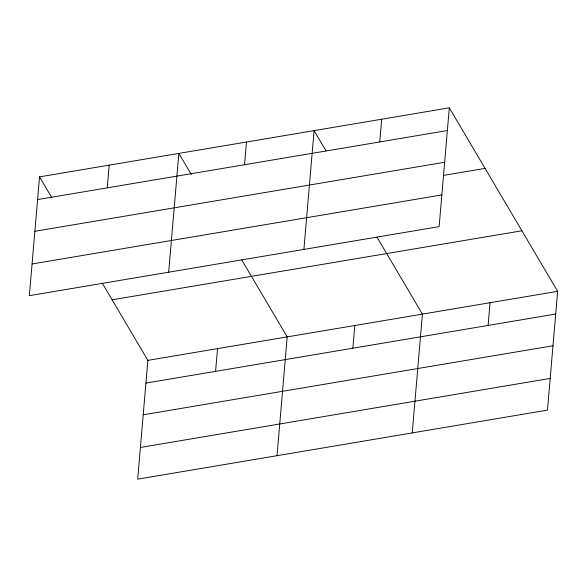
<?xml version="1.0" encoding="UTF-8"?>
<svg xmlns="http://www.w3.org/2000/svg" width="587" height="587" viewBox="0 0 587 587"><rect width="100%" height="100%" fill="white"/><g stroke="black" fill="none" stroke-linecap="round" stroke-linejoin="round"><path stroke-width="0.88" d="M39.534 176.878L29.35 295.672L439.127 226.633L449.312 107.832L39.534 176.878L51.913 197.834M107.252 187.855L109.197 165.138M102.454 283.44L147.873 360.367L137.688 479.168L547.466 410.122L557.65 291.328L449.312 107.832M168.674 272.199L178.859 153.405L191.237 174.361M215.583 371.344L217.535 348.634M244.53 164.727L246.474 142.01M277.013 455.688L287.197 336.894L241.778 259.968M303.905 249.416L314.089 130.615L326.005 150.8M352.86 348.216L354.812 325.506M379.752 141.937L381.704 119.227M412.235 432.905L422.42 314.111L377.001 237.185M488.091 325.433L490.035 302.723M37.59 199.587L447.367 130.549M34.868 231.3L444.653 162.254M443.596 175.374L485.067 168.388M32.065 263.967L441.85 194.921M112.117 299.818L521.902 230.779M147.873 360.367L557.65 291.328M145.921 383.084L555.706 314.045M143.206 414.789L552.983 345.75M140.403 447.455L550.18 378.417"/></g></svg>
